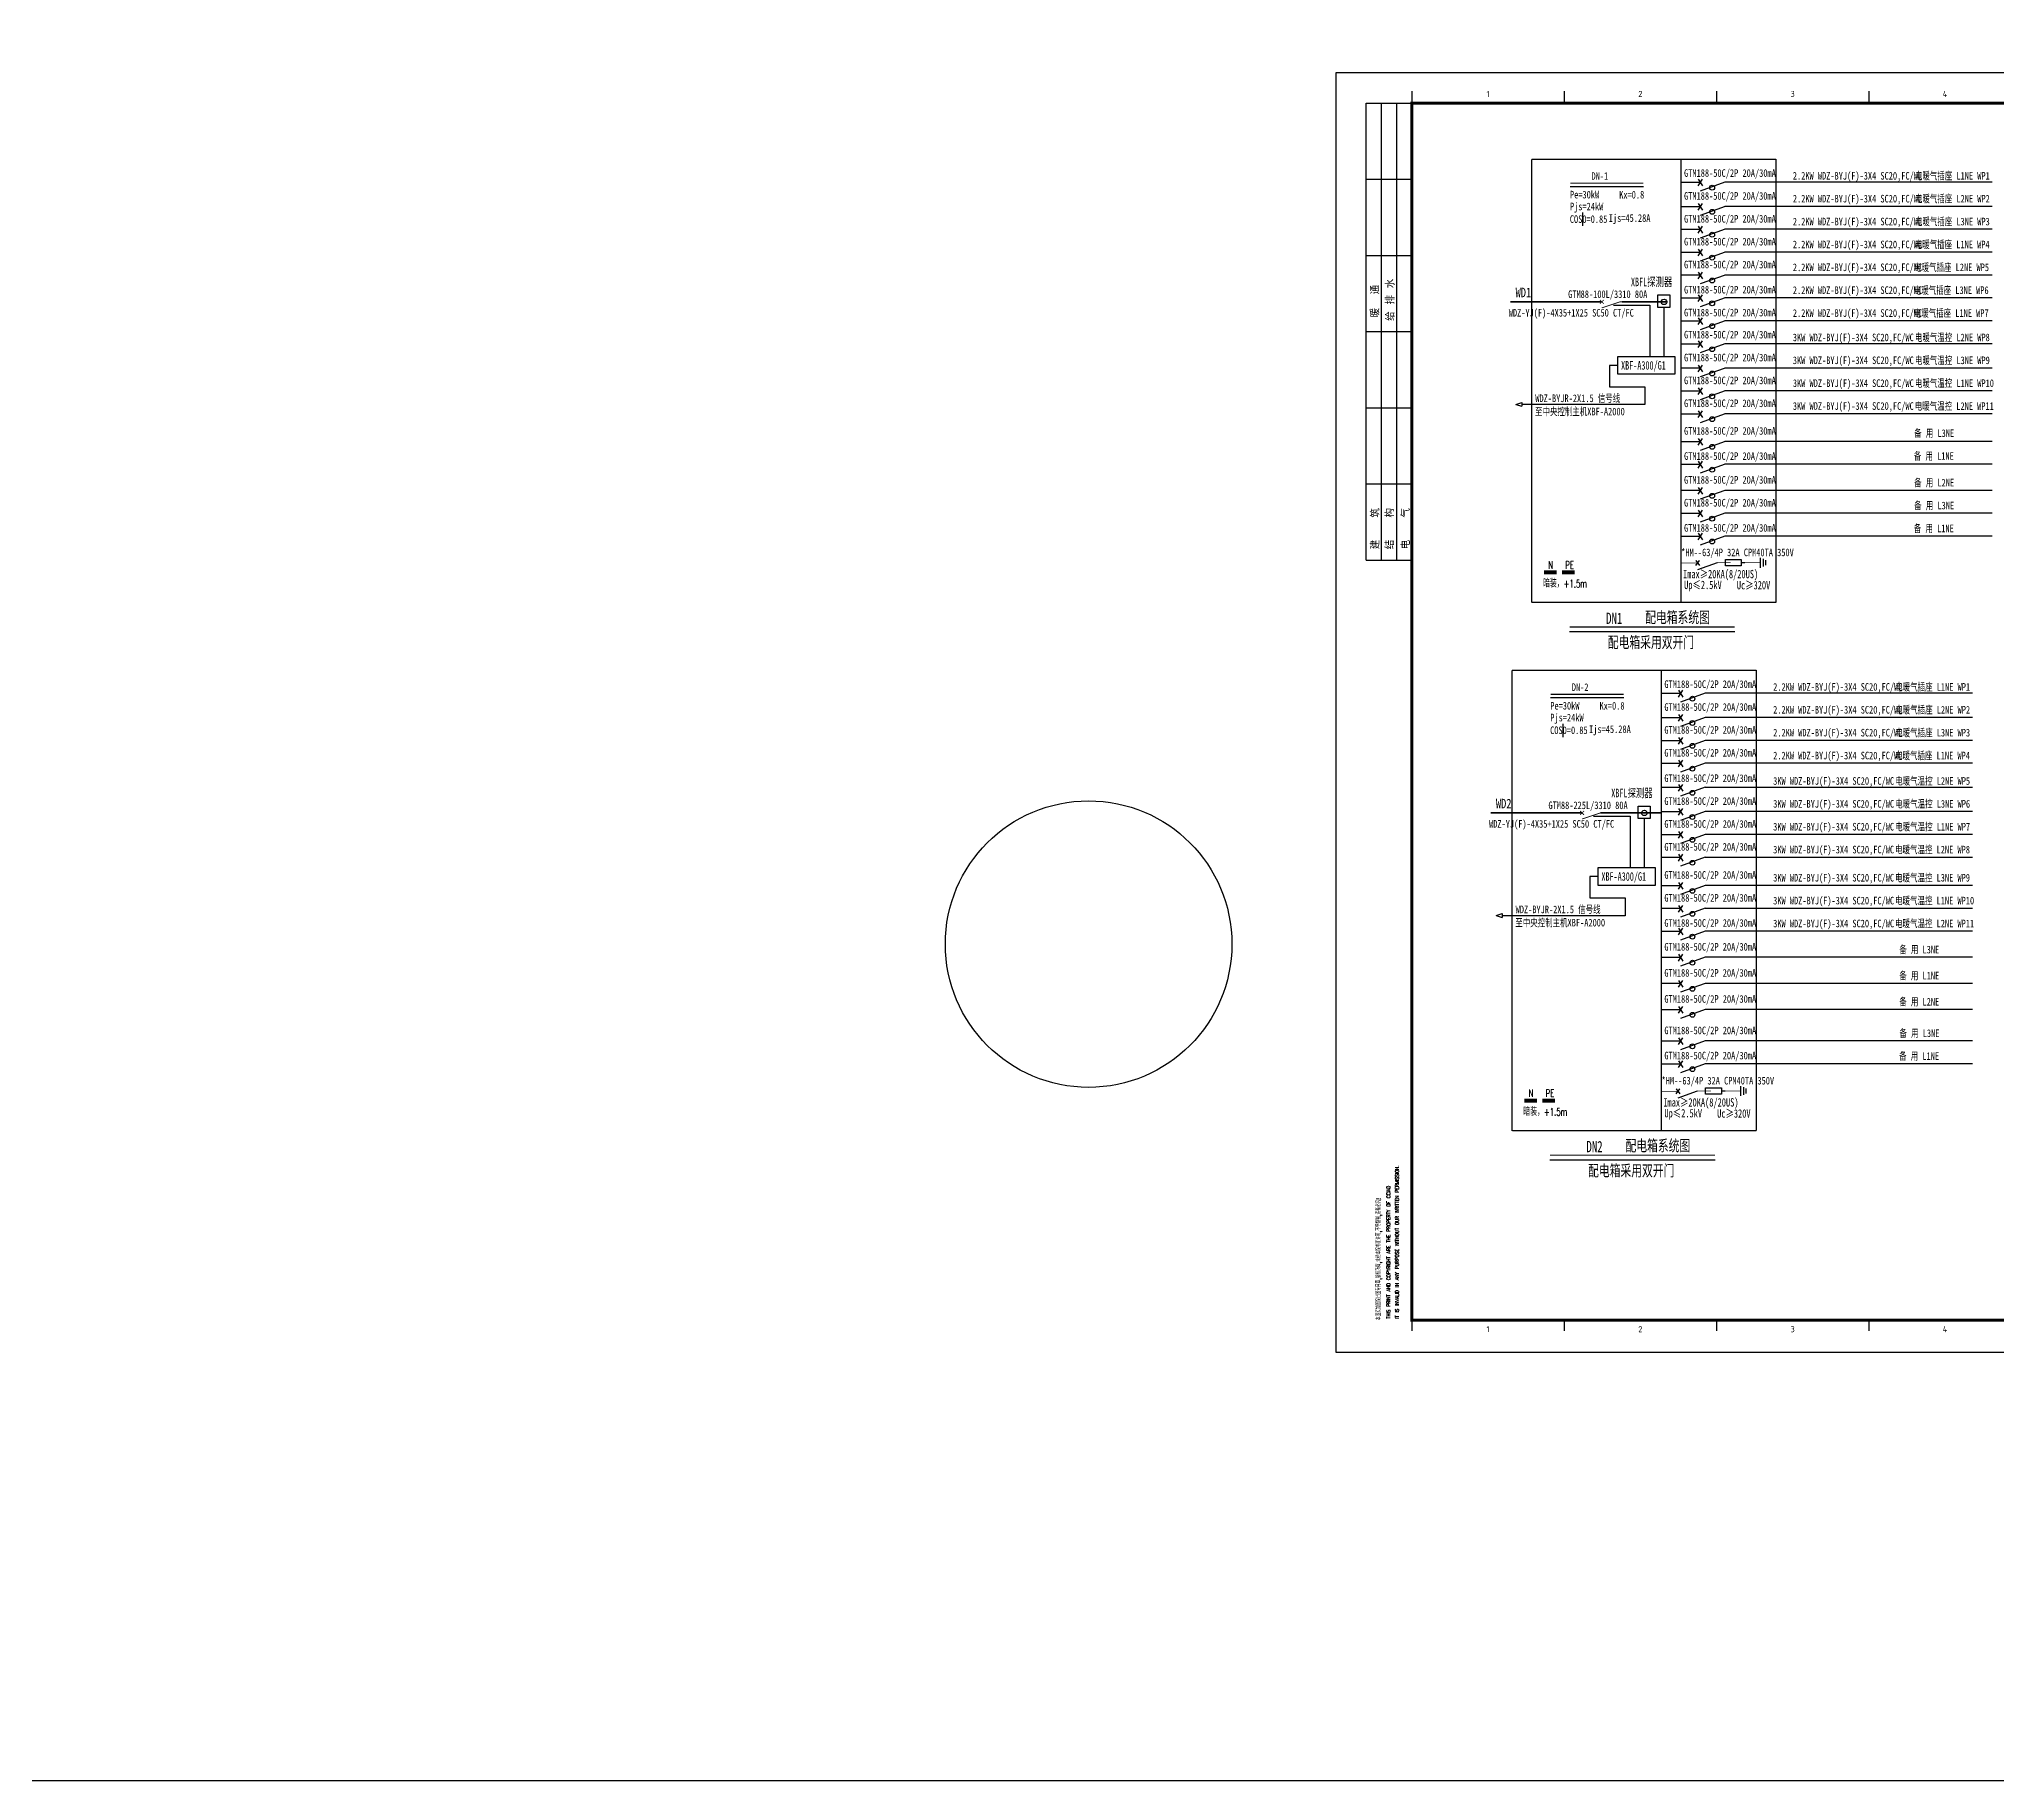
# Model space of a CAD drawing. Extents: x 815029915 to 815825525, y 579155098 to 579748855.
# Drawn here: x 815421112 to 815485380, y 579155098 to 579212278 of the extents above; entities that cross this region are included whole.
import ezdxf
from ezdxf.enums import TextEntityAlignment as Align

# ---------------------------------------------------------------- set-up
doc = ezdxf.new("R2010")
doc.units = 0
doc.header["$LTSCALE"] = 100
doc.header["$MEASUREMENT"] = 0
doc.linetypes.add('DASH', pattern=[0.35, 0.25, -0.1])
doc.linetypes.add('DASHED2', pattern=[9.525, 6.35, -3.175])
for name, color, linetype in [('ABDE_SYS', 3, 'Continuous'), ('E-CAPL-1', 7, 'Continuous'), ('LGT1', 4, 'Continuous'), ('TK', 7, 'Continuous'), ('WALL', 9, 'Continuous'), ('wxf', 7, 'Continuous'), ('zm', 1, 'Continuous'), ('图层1', 7, 'Continuous'), ('校对', 6, 'Continuous'), ('设备', 1, 'Continuous')]:
    doc.layers.add(name, color=color, linetype=linetype)
doc.styles.add('-宋体', font='', dxfattribs={"width": 0.8})
doc.styles.add('-黑体', font='', dxfattribs={"width": 0.8})
doc.styles.add('_TEL_DIM', font='txt.shx', dxfattribs={"width": 0.6, "height": 3.5, "bigfont": 'hztxt.shx'})
doc.styles.add('CCIAD-图框(会签栏)', font='txt.shx', dxfattribs={"bigfont": 'hztxt.shx'})
doc.styles.add('CCIAD-图框(版权说明)', font='txt.shx', dxfattribs={"width": 0.7, "bigfont": 'gbcbig.shx'})
doc.styles.add('ISOCP', font='isocp.shx', dxfattribs={"bigfont": 'gbcbig.shx'})
doc.styles.get('-宋体').set_extended_font_data('SimSun')
doc.styles.get('-黑体').set_extended_font_data('SimHei')

# ---------------------------------------------------------------- blocks, each defined once
blk = doc.blocks.new('LHA1')
at = {"color": 0, "linetype": 'ByBlock', "lineweight": -2}
for points, const_width in [([(4, 0), (0, 0)], 0.4), ([(4.647, -0.647), (3.353, 0.647)], 0.25), ([(3.353, -0.647), (4.647, 0.647)], 0.25), ([(10, 0), (4, -2)], 0.25), ([(10, 0), (13, 0)], 0.4)]:
    blk.add_lwpolyline(points, dxfattribs=dict(at, const_width=const_width))
blk = doc.blocks.new('l')
at = {"layer": 'TK'}
blk.add_lwpolyline([(815463677, 579451444), (815463677, 579409444), (815547777, 579409444), (815547777, 579451444)], close=True, dxfattribs=at)

msp = doc.modelspace()

# ---------------------------------------------------------------- linework, layer by layer
for p, q in [((815477610.2, 579195252.5, -592.8), (815477610.2, 579194925.7, -592.8)), ((815477709.8, 579195211.6, -592.8), (815477709.8, 579194966.6, -592.8)), ((815477790.3, 579195175, -592.8), (815477790.3, 579195011.7, -592.8)), ((815476964, 579177908.3, -592.8), (815476964, 579177581.6, -592.8)), ((815477063.7, 579177867.4, -592.8), (815477063.7, 579177622.4, -592.8)), ((815477144.2, 579177830.9, -592.8), (815477144.2, 579177667.5, -592.8))]:
    msp.add_line(p, q)
at = {"layer": 'ABDE_SYS', "linetype": 'Continuous'}
for p, q in [((815471369.1, 579207442), (815473781.2, 579207442)), ((815475641.2, 579207573.5), (815475007.9, 579207573.5)), ((815475570.2, 579207460), (815475717.5, 579207680.8)), ((815475570.2, 579207680.8), (815475717.5, 579207460)), ((815476453.9, 579207582.7), (815475643.8, 579207288.3)), ((815476451.9, 579207592.1), (815485226.6, 579207592.1)), ((815475643.2, 579206778), (815475010, 579206778)), ((815475572.2, 579206664.6), (815475719.5, 579206885.4)), ((815475572.2, 579206885.4), (815475719.5, 579206664.6)), ((815476456, 579206787.2), (815475645.8, 579206492.8)), ((815476453.9, 579206796.7), (815485228.7, 579206796.7)), ((815471785.1, 579206147.1), (815471785.1, 579206582.9)), ((815475643.2, 579206027.1), (815475010, 579206027.1)), ((815475572.2, 579205913.6), (815475719.5, 579206134.4)), ((815475572.2, 579206134.4), (815475719.5, 579205913.6)), ((815476456, 579206036.3), (815475645.8, 579205741.9)), ((815476453.9, 579206045.7), (815485228.7, 579206045.7)), ((815475572.2, 579205162.7), (815475719.5, 579205383.5)), ((815475572.2, 579205383.5), (815475719.5, 579205162.7)), ((815475643.2, 579205276.2), (815475010, 579205276.2)), ((815476456, 579205285.4), (815475645.8, 579204991)), ((815476453.9, 579205294.8), (815485228.7, 579205294.8)), ((815475643.2, 579204525.2), (815475010, 579204525.2)), ((815475572.2, 579204411.8), (815475719.5, 579204632.6)), ((815475572.2, 579204632.6), (815475719.5, 579204411.8)), ((815476456, 579204534.4), (815475645.8, 579204240)), ((815476453.9, 579204543.9), (815485228.7, 579204543.9)), ((815475643.2, 579203774.3), (815475010, 579203774.3)), ((815475572.2, 579203660.8), (815475719.5, 579203881.6)), ((815475572.2, 579203881.6), (815475719.5, 579203660.8)), ((815476456, 579203783.5), (815475645.8, 579203489.1)), ((815476453.9, 579203792.9), (815485228.7, 579203792.9)), ((815475643.2, 579203023.4), (815475010, 579203023.4)), ((815475572.2, 579202909.9), (815475719.5, 579203130.7)), ((815475572.2, 579203130.7), (815475719.5, 579202909.9)), ((815476456, 579203032.6), (815475645.8, 579202738.2)), ((815476453.9, 579203042), (815485228.7, 579203042)), ((815475641.2, 579202267.7), (815475007.9, 579202267.7)), ((815475570.2, 579202154.2), (815475717.5, 579202375)), ((815475570.2, 579202375), (815475717.5, 579202154.2)), ((815476453.9, 579202276.9), (815475643.8, 579201982.5)), ((815476451.9, 579202286.3), (815485226.6, 579202286.3)), ((815475572.2, 579201358.8), (815475719.5, 579201579.6)), ((815475572.2, 579201579.6), (815475719.5, 579201358.8)), ((815475643.2, 579201472.2), (815475010, 579201472.2)), ((815476456, 579201481.4), (815475645.8, 579201187.1)), ((815476453.9, 579201490.9), (815485228.7, 579201490.9)), ((815475643.2, 579200721.3), (815475010, 579200721.3)), ((815475572.2, 579200607.8), (815475719.5, 579200828.6)), ((815475572.2, 579200828.6), (815475719.5, 579200607.8)), ((815476456, 579200730.5), (815475645.8, 579200436.1)), ((815476453.9, 579200740), (815485228.7, 579200740)), ((815475643.2, 579199970.4), (815475010, 579199970.4)), ((815475572.2, 579199856.9), (815475719.5, 579200077.7)), ((815475572.2, 579200077.7), (815475719.5, 579199856.9)), ((815476456, 579199979.6), (815475645.8, 579199685.2)), ((815476453.9, 579199989), (815485228.7, 579199989)), ((815475643.2, 579199062.9), (815475010, 579199062.9)), ((815475572.2, 579198949.4), (815475719.5, 579199170.2)), ((815475572.2, 579199170.2), (815475719.5, 579198949.4)), ((815476456, 579199072.1), (815475645.8, 579198777.7)), ((815476453.9, 579199081.5), (815485228.7, 579199081.5)), ((815475643.2, 579198312), (815475010, 579198312)), ((815475572.2, 579198198.5), (815475719.5, 579198419.3)), ((815475572.2, 579198419.3), (815475719.5, 579198198.5)), ((815476456, 579198321.2), (815475645.8, 579198026.8)), ((815476453.9, 579198330.6), (815485228.7, 579198330.6)), ((815475643.2, 579197455.9), (815475009.9, 579197455.9)), ((815475572.2, 579197342.4), (815475719.5, 579197563.2)), ((815475572.2, 579197563.2), (815475719.5, 579197342.4)), ((815476455.9, 579197465.1), (815475645.8, 579197170.7)), ((815476453.9, 579197474.5), (815485228.6, 579197474.5)), ((815475643.2, 579196705), (815475009.9, 579196705)), ((815475572.2, 579196591.5), (815475719.5, 579196812.3)), ((815475572.2, 579196812.3), (815475719.5, 579196591.5)), ((815476455.9, 579196714.2), (815475645.8, 579196419.8)), ((815476453.9, 579196723.6), (815485228.6, 579196723.6)), ((815475643.2, 579195954), (815475009.9, 579195954)), ((815475572.2, 579195840.6), (815475719.5, 579196061.4)), ((815475572.2, 579196061.4), (815475719.5, 579195840.6)), ((815476455.9, 579195963.2), (815475645.8, 579195668.8)), ((815476453.9, 579195972.7), (815485228.6, 579195972.7)), ((815470723, 579190662.1), (815473135.1, 579190662.1)), ((815474995, 579190793.5), (815474361.8, 579190793.5)), ((815474924, 579190680), (815475071.3, 579190900.8)), ((815474924, 579190900.8), (815475071.3, 579190680)), ((815475807.8, 579190802.7), (815474997.7, 579190508.3)), ((815475805.8, 579190812.1), (815484580.5, 579190812.1)), ((815474997.1, 579189998.1), (815474363.9, 579189998.1)), ((815474926.1, 579189884.6), (815475073.4, 579190105.4)), ((815474926.1, 579190105.4), (815475073.4, 579189884.6)), ((815475809.9, 579190007.3), (815474999.7, 579189712.9)), ((815475807.8, 579190016.7), (815484582.5, 579190016.7)), ((815471138.9, 579189367.2), (815471138.9, 579189803)), ((815474926.1, 579189133.7), (815475073.4, 579189354.5)), ((815474926.1, 579189354.5), (815475073.4, 579189133.7)), ((815474997.1, 579189247.1), (815474363.9, 579189247.1)), ((815475809.9, 579189256.3), (815474999.7, 579188961.9)), ((815475807.8, 579189265.8), (815484582.5, 579189265.8)), ((815474997.1, 579188496.2), (815474363.9, 579188496.2)), ((815474926.1, 579188382.7), (815475073.4, 579188603.5)), ((815474926.1, 579188603.5), (815475073.4, 579188382.7)), ((815475809.9, 579188505.4), (815474999.7, 579188211)), ((815475807.8, 579188514.8), (815484582.5, 579188514.8)), ((815474995, 579187705.9), (815474361.8, 579187705.9)), ((815474924, 579187592.5), (815475071.3, 579187813.3)), ((815474924, 579187813.3), (815475071.3, 579187592.5)), ((815475807.8, 579187715.1), (815474997.7, 579187420.7)), ((815475805.8, 579187724.6), (815484580.5, 579187724.6)), ((815474997.1, 579186910.5), (815474363.9, 579186910.5)), ((815474926.1, 579186797.1), (815475073.4, 579187017.9)), ((815474926.1, 579187017.9), (815475073.4, 579186797.1)), ((815475809.9, 579186919.7), (815474999.7, 579186625.3)), ((815475807.8, 579186929.2), (815484582.5, 579186929.2)), ((815474997.1, 579186159.6), (815474363.9, 579186159.6)), ((815474926.1, 579186046.1), (815475073.4, 579186266.9)), ((815474926.1, 579186266.9), (815475073.4, 579186046.1)), ((815475809.9, 579186168.8), (815474999.7, 579185874.4)), ((815475807.8, 579186178.2), (815484582.5, 579186178.2)), ((815474926.1, 579185295.2), (815475073.4, 579185516)), ((815474926.1, 579185516), (815475073.4, 579185295.2)), ((815474997.1, 579185408.6), (815474363.9, 579185408.6)), ((815475809.9, 579185417.8), (815474999.7, 579185123.4)), ((815475807.8, 579185427.3), (815484582.5, 579185427.3)), ((815474997.1, 579184484.5), (815474363.9, 579184484.5)), ((815474926.1, 579184371), (815475073.4, 579184591.8)), ((815474926.1, 579184591.8), (815475073.4, 579184371)), ((815475809.9, 579184493.7), (815474999.7, 579184199.3)), ((815475807.8, 579184503.1), (815484582.5, 579184503.1)), ((815474997.1, 579183733.5), (815474363.9, 579183733.5)), ((815474926.1, 579183620.1), (815475073.4, 579183840.9)), ((815474926.1, 579183840.9), (815475073.4, 579183620.1)), ((815475809.9, 579183742.7), (815474999.7, 579183448.3)), ((815475807.8, 579183752.2), (815484582.5, 579183752.2)), ((815474997.1, 579182982.6), (815474363.9, 579182982.6)), ((815474926.1, 579182869.1), (815475073.4, 579183089.9)), ((815474926.1, 579183089.9), (815475073.4, 579182869.1)), ((815475809.9, 579182991.8), (815474999.7, 579182697.4)), ((815475807.8, 579183001.3), (815484582.5, 579183001.3)), ((815474926, 579182013.1), (815475073.3, 579182233.9)), ((815474926, 579182233.9), (815475073.3, 579182013.1)), ((815474997, 579182126.5), (815474363.8, 579182126.5)), ((815475809.8, 579182135.7), (815474999.7, 579181841.3)), ((815475807.8, 579182145.2), (815484582.5, 579182145.2)), ((815474997, 579181270.5), (815474363.8, 579181270.5)), ((815474926, 579181157), (815475073.3, 579181377.8)), ((815474926, 579181377.8), (815475073.3, 579181157)), ((815475809.8, 579181279.7), (815474999.7, 579180985.3)), ((815475807.8, 579181289.1), (815484582.5, 579181289.1)), ((815474997, 579180414.4), (815474363.8, 579180414.4)), ((815474926, 579180300.9), (815475073.3, 579180521.7)), ((815474926, 579180521.7), (815475073.3, 579180300.9)), ((815475809.8, 579180423.6), (815474999.7, 579180129.2)), ((815475807.8, 579180433), (815484582.5, 579180433)), ((815474997, 579179381.1), (815474363.8, 579179381.1)), ((815474926, 579179267.6), (815475073.3, 579179488.4)), ((815474926, 579179488.4), (815475073.3, 579179267.6)), ((815475809.8, 579179390.3), (815474999.7, 579179095.9)), ((815475807.8, 579179399.7), (815484582.5, 579179399.7)), ((815474997, 579178630.2), (815474363.8, 579178630.2)), ((815474926, 579178516.7), (815475073.3, 579178737.5)), ((815474926, 579178737.5), (815475073.3, 579178516.7)), ((815475809.8, 579178639.4), (815474999.7, 579178345)), ((815475807.8, 579178648.8), (815484582.5, 579178648.8))]:
    msp.add_line(p, q, dxfattribs=at)
at = {"layer": 'ABDE_SYS', "color": 0, "linetype": 'DASH'}
for points in [[(815470116.6, 579208337.5), (815478127.4, 579208337.5), (815478127.4, 579193781.3), (815470116.6, 579193781.3)], [(815469470.4, 579191557.5), (815477481.3, 579191557.5), (815477481.3, 579176437.1), (815469470.4, 579176437.1)]]:
    msp.add_lwpolyline(points, close=True, dxfattribs=at)
at = {"layer": 'ABDE_SYS', "linetype": 'Continuous', "elevation": -1088.5}
for points, const_width in [([(815475010, 579208339.7), (815475010, 579193781.3)], 41.2), ([(815472390.7, 579203654.8), (815469406.7, 579203654.8)], 50), ([(815472390.7, 579203654.8), (815472233.9, 579203654.8)], 50), ([(815472233.9, 579203654.8), (815472405.1, 579203654.8)], 50), ([(815472405.1, 579203654.8), (815472249.4, 579203654.8)], 40), ([(815472405.1, 579203654.8), (815472264.1, 579203654.8)], 40), ([(815473079.9, 579203654.8), (815474571.7, 579203654.8)], 50), ([(815473079.9, 579203654.8), (815474427.8, 579203654.8)], 40), ([(815474363.9, 579191559.7), (815474363.9, 579176437.1)], 41.2), ([(815471744.6, 579186874.8), (815468760.6, 579186874.8)], 50), ([(815471744.6, 579186874.8), (815471587.8, 579186874.8)], 50), ([(815471587.8, 579186874.8), (815471759, 579186874.8)], 50), ([(815471759, 579186874.8), (815471603.3, 579186874.8)], 40), ([(815471759, 579186874.8), (815471618, 579186874.8)], 40), ([(815472365.6, 579186874.8), (815474369.1, 579186874.8)], 50), ([(815472365.6, 579186874.8), (815473925.6, 579186874.8)], 50), ([(815472365.6, 579186874.8), (815473925.6, 579186874.8)], 50), ([(815472433.7, 579186874.8), (815473925.6, 579186874.8)], 50), ([(815472433.7, 579186874.8), (815473781.7, 579186874.8)], 40)]:
    msp.add_lwpolyline(points, dxfattribs=dict(at, const_width=const_width))
at = {"layer": 'ABDE_SYS', "linetype": 'Continuous', "const_width": 37.1}
for points in [[(815471374.5, 579207549.2), (815473776.9, 579207549.2)], [(815470728.4, 579190769.2), (815473130.8, 579190769.2)]]:
    msp.add_lwpolyline(points, dxfattribs=at)
at = {"layer": 'ABDE_SYS', "linetype": 'Continuous'}
for centre in [(815476032.9, 579207403.6), (815476032.9, 579206608.2), (815476032.9, 579205857.2), (815476032.9, 579205106.3), (815476032.9, 579204355.4), (815476032.9, 579203604.4), (815476032.9, 579202853.5), (815476032.9, 579202097.8), (815476032.9, 579201302.4), (815476032.9, 579200551.4), (815476032.9, 579199800.5), (815476032.9, 579198893), (815476032.9, 579198142.1), (815476032.9, 579197286), (815476032.9, 579196535.1), (815476032.9, 579195784.1), (815475386.8, 579190623.6), (815475386.8, 579189828.2), (815475386.8, 579189077.2), (815475386.8, 579188326.3), (815475386.8, 579187536.1), (815475386.8, 579186740.6), (815475386.8, 579185989.7), (815475386.8, 579185238.8), (815475386.8, 579184314.6), (815475386.8, 579183563.7), (815475386.8, 579182812.7), (815475386.8, 579181956.7), (815475386.8, 579181100.6), (815475386.8, 579180244.5), (815475386.8, 579179211.2), (815475386.8, 579178460.3)]:
    msp.add_circle(centre, 79.5, dxfattribs=at)
at = {"layer": 'E-CAPL-1', "color": 3, "linetype": 'Continuous'}
for points in [[(815470928.6, 579194773.3, 125.3, 125.3, 0), (815470510.9, 579194773.3, 41.8, 41.8, 0)], [(815471524.4, 579194773.3, 125.3, 125.3, 0), (815471106.6, 579194773.3, 41.8, 41.8, 0)], [(815470282.5, 579177429.1, 125.3, 125.3, 0), (815469864.7, 579177429.1, 41.8, 41.8, 0)], [(815470878.3, 579177429.1, 125.3, 125.3, 0), (815470460.5, 579177429.1, 41.8, 41.8, 0)]]:
    msp.add_lwpolyline(points, format="xyseb", dxfattribs=at)
at = {"layer": 'TK'}
for p, q in [((815466177.3, 579210567.6), (815466177.3, 579210176.3)), ((815471177.3, 579210567.6), (815471177.3, 579210176.3)), ((815476177.3, 579210567.6), (815476177.3, 579210176.3)), ((815481177.3, 579210567.6), (815481177.3, 579210176.3)), ((815464677.3, 579210176.3), (815466177.3, 579210176.3)), ((815464677.3, 579202676.3), (815464677.3, 579210176.3)), ((815465177.3, 579202676.3), (815465177.3, 579210176.3)), ((815465677.3, 579202676.3), (815465677.3, 579210176.3)), ((815466177.3, 579202676.3), (815466177.3, 579210176.3)), ((815464677.3, 579207676.3), (815466177.3, 579207676.3)), ((815464677.3, 579205176.3), (815466177.3, 579205176.3)), ((815464677.3, 579195176.3), (815464677.3, 579202676.3)), ((815464677.3, 579202676.3), (815466177.3, 579202676.3)), ((815464677.3, 579202676.3), (815466177.3, 579202676.3)), ((815465177.3, 579195176.3), (815465177.3, 579202676.3)), ((815465677.3, 579195176.3), (815465677.3, 579202676.3)), ((815466177.3, 579195176.3), (815466177.3, 579202676.3)), ((815464677.3, 579200176.3), (815466177.3, 579200176.3)), ((815464677.3, 579197676.3), (815466177.3, 579197676.3)), ((815464677.3, 579195176.3), (815466177.3, 579195176.3)), ((815466177.3, 579170267.6), (815466177.3, 579169876.3)), ((815471177.3, 579170267.6), (815471177.3, 579169876.3)), ((815476177.3, 579170267.6), (815476177.3, 579169876.3)), ((815481177.3, 579170267.6), (815481177.3, 579169876.3))]:
    msp.add_line(p, q, dxfattribs=at)
msp.add_lwpolyline([(815463677.3, 579211176.3), (815463677.3, 579169176.3), (815547777.3, 579169176.3), (815547777.3, 579211176.3)], close=True, dxfattribs=at)
at = {"layer": 'TK', "const_width": 100}
msp.add_lwpolyline([(815466177.3, 579170222), (815466177.3, 579210176.3), (815546777.3, 579210176.3), (815546777.3, 579170222)], close=True, dxfattribs=at)
at = {"layer": 'WALL', "color": 0, "linetype": 'Continuous'}
msp.add_circle((815455564.4, 579182568.4), 4703.6, dxfattribs=at)
at = {"layer": 'wxf', "color": 7}
for p, q in [((815471353.7, 579192831.5), (815476777.4, 579192831.5)), ((815470707.6, 579175487.4), (815476131.3, 579175487.4))]:
    msp.add_line(p, q, dxfattribs=at)
at = {"layer": 'wxf', "color": 7, "const_width": 37.1}
for points in [[(815471353.7, 579192980), (815476777.4, 579192980)], [(815470707.6, 579175635.8), (815476131.3, 579175635.8)]]:
    msp.add_lwpolyline(points, dxfattribs=at)
at = {"layer": 'zm', "linetype": 'DASH', "ltscale": 200}
for p, q in [((815472790.1, 579203550.2), (815473992.1, 579203550.2)), ((815473992.1, 579203550.2), (815473992.1, 579201864.3)), ((815474451.2, 579203467.3, -276), (815474451.2, 579201864.3, -276)), ((815472933.8, 579201569.2, -870), (815472660.2, 579201569.2, -870)), ((815472660.2, 579201569.2, -870), (815472660.2, 579200868.8, -870)), ((815472660.2, 579200868.8, -870), (815473825.3, 579200868.8, -870)), ((815473825.3, 579200278.5, 19740), (815469786, 579200278.5, 19740)), ((815472144, 579186770.3), (815473346, 579186770.3)), ((815473346, 579186770.3), (815473346, 579185084.3)), ((815473805.1, 579186687.3, -276), (815473805.1, 579185084.3, -276)), ((815472287.6, 579184789.3, -870), (815472014.1, 579184789.3, -870)), ((815472014.1, 579184789.3, -870), (815472014.1, 579184088.8, -870)), ((815472014.1, 579184088.8, -870), (815473179.2, 579184088.8, -870)), ((815473179.2, 579183498.6, 19740), (815469139.9, 579183498.6, 19740))]:
    msp.add_line(p, q, dxfattribs=at)
at = {"layer": 'zm'}
for p, q in [((815473825.3, 579200868.8, -870), (815473825.3, 579200278.5, -870)), ((815475498.7, 579195166.2, -592.8), (815475614.5, 579194992.6, -592.8)), ((815475498.7, 579194992.6, -592.8), (815475614.5, 579195166.2, -592.8)), ((815476193.5, 579195089.1, -592.8), (815475556.6, 579194857.6, -592.8)), ((815473179.2, 579184088.8, -870), (815473179.2, 579183498.6, -870)), ((815474852.5, 579177822.1, -592.8), (815474968.4, 579177648.5, -592.8)), ((815474852.5, 579177648.5, -592.8), (815474968.4, 579177822.1, -592.8)), ((815475547.4, 579177744.9, -592.8), (815474910.4, 579177513.5, -592.8))]:
    msp.add_line(p, q, dxfattribs=at)
at = {"layer": 'zm', "color": 1}
msp.add_lwpolyline([(815029915, 579748855.2), (815825407.5, 579748855.2), (815825407.5, 579155097.6), (815029915, 579155097.6)], close=True, dxfattribs=at)
at = {"layer": 'zm', "linetype": 'DASH', "ltscale": 200, "elevation": -870}
for points in [[(815472933.8, 579201864.3), (815474807.4, 579201864.3), (815474807.4, 579201274.2), (815472933.8, 579201274.2)], [(815472287.6, 579185084.3), (815474161.3, 579185084.3), (815474161.3, 579184494.2), (815472287.6, 579184494.2)]]:
    msp.add_lwpolyline(points, close=True, dxfattribs=at)
at = {"layer": '图层1'}
for p, q in [((815469584.5, 579200287.2, 19740), (815469782.6, 579200347.8, 19740)), ((815469584.5, 579200287.2, 19740), (815469782.6, 579200226.6, 19740)), ((815469782.6, 579200347.8, 19740), (815469782.6, 579200226.6, 19740)), ((815468938.4, 579183507.2, 19740), (815469136.4, 579183567.8, 19740)), ((815469136.4, 579183567.8, 19740), (815469136.4, 579183446.6, 19740)), ((815468938.4, 579183507.2, 19740), (815469136.4, 579183446.6, 19740))]:
    msp.add_line(p, q, dxfattribs=at)
at = {"layer": '图层1', "elevation": -276}
for points in [[(815474255.2, 579203878.8), (815474647.2, 579203878.8), (815474647.2, 579203467.3), (815474255.2, 579203467.3)], [(815473609.1, 579187098.8), (815474001.1, 579187098.8), (815474001.1, 579186687.3), (815473609.1, 579186687.3)]]:
    msp.add_lwpolyline(points, close=True, dxfattribs=at)
at = {"layer": '图层1'}
for centre in [(815474454.1, 579203653.1, -276), (815473807.9, 579186873.2, -276)]:
    msp.add_circle(centre, 88.1, dxfattribs=at)
at = {"layer": '校对', "color": 0, "const_width": 15.6, "elevation": -592.8}
for points in [[(815475556.6, 579195079.4), (815475023.9, 579195079.3)], [(815475498.7, 579194992.6), (815475614.5, 579195166.2)], [(815475498.7, 579195166.2), (815475614.5, 579194992.6)], [(815475556.6, 579194857.6), (815476193.5, 579195089.1)], [(815476193.5, 579195089.1), (815476466.9, 579195089.1)], [(815476466.9, 579195191), (815476466.9, 579194987.2), (815476983.2, 579194987.2), (815476983.2, 579195191), (815476466.9, 579195191)], [(815476466.9, 579195089.1), (815476645.4, 579195089.1)], [(815476983.2, 579195089.1), (815477610.2, 579195089.1)], [(815477610.2, 579195252.5), (815477610.2, 579194925.7)], [(815477709.8, 579195211.6), (815477709.8, 579194966.6)], [(815477790.3, 579195175), (815477790.3, 579195011.7)], [(815474910.4, 579177735.3), (815474377.8, 579177735.1)], [(815474852.5, 579177648.5), (815474968.4, 579177822.1)], [(815474852.5, 579177822.1), (815474968.4, 579177648.5)], [(815474910.4, 579177513.5), (815475547.4, 579177744.9)], [(815475547.4, 579177744.9), (815475820.8, 579177744.9)], [(815475820.8, 579177846.8), (815475820.8, 579177643), (815476337.1, 579177643), (815476337.1, 579177846.8), (815475820.8, 579177846.8)], [(815475820.8, 579177744.9), (815475999.2, 579177744.9)], [(815476337.1, 579177744.9), (815476964, 579177744.9)], [(815476964, 579177908.3), (815476964, 579177581.6)], [(815477063.7, 579177867.4), (815477063.7, 579177622.4)], [(815477144.2, 579177830.9), (815477144.2, 579177667.5)]]:
    msp.add_lwpolyline(points, dxfattribs=at)
at = {"layer": '设备', "linetype": 'DASHED2'}
for p, q in [((815477110.8, 579195089.1, -592.8), (815476983.2, 579195089.1, -592.8)), ((815476464.7, 579177744.9, -592.8), (815476337.1, 579177744.9, -592.8))]:
    msp.add_line(p, q, dxfattribs=at)
at = {"layer": '设备', "elevation": -592.8}
for points in [[(815476466.9, 579195089.1, 0, 0, 0), (815476645.4, 579195089.1, 109, 0, 0), (815476887.7, 579195089.1, 0, 0, 0)], [(815475820.8, 579177744.9, 0, 0, 0), (815475999.2, 579177744.9, 109, 0, 0), (815476241.6, 579177744.9, 0, 0, 0)]]:
    msp.add_lwpolyline(points, format="xyseb", dxfattribs=at)
for points in [[(815476466.9, 579195191), (815476983.2, 579195191), (815476983.2, 579194987.2), (815476466.9, 579194987.2)], [(815475820.8, 579177846.8), (815476337.1, 579177846.8), (815476337.1, 579177643), (815475820.8, 579177643)]]:
    msp.add_lwpolyline(points, close=True, dxfattribs=at)

# ---------------------------------------------------------------- block references
at = {"layer": 'ABDE_SYS', "linetype": 'Continuous', "xscale": 100, "yscale": 100, "zscale": 100}
for p in [(815472011.7, 579203654.8, -1088.5), (815471365.6, 579186874.8, -1088.5)]:
    msp.add_blockref('LHA1', p, dxfattribs=at)
at = {"layer": 'zm', "color": 1}
msp.add_blockref('l', (0, -240268.2), dxfattribs=at)

# ---------------------------------------------------------------- texts
at = {"layer": 'ABDE_SYS', "linetype": 'Continuous', "style": '-宋体'}
for s, height, width, p in [('GTM188-50C/2P 20A/30mA', 250, 0.7, (815475112.2, 579207757.6)), ('2.2KW WDZ-BYJ(F)-3X4 SC20,FC/WC ', 250, 0.7, (815478683, 579207667.2, 109.7)), ('电暖气插座 L1NE WP1', 250, 0.7, (815482691, 579207666.6, 109.7)), ('Pe=30kW', 250, 0.7, (815471366.5, 579207048.8)), ('DN-1', 250, 0.7, (815472073.9, 579207660, -1088.5)), ('Kx=0.8', 250, 0.7, (815472983, 579207046.6)), ('Pjs=24kW', 250, 0.7, (815471366.5, 579206660.6)), ('GTM188-50C/2P 20A/30mA', 250, 0.7, (815475112.2, 579207006.7)), ('2.2KW WDZ-BYJ(F)-3X4 SC20,FC/WC ', 250, 0.7, (815478683.1, 579206916.2, 109.7)), ('电暖气插座 L2NE WP2', 250, 0.7, (815482691, 579206915.7, 109.7)), ('COS0=0.85', 250, 0.7, (815471361.8, 579206245.1)), ('Ijs=45.28A', 250, 0.7, (815472639.9, 579206279.9)), ('GTM188-50C/2P 20A/30mA', 250, 0.7, (815475112.2, 579206255.8)), ('2.2KW WDZ-BYJ(F)-3X4 SC20,FC/WC ', 250, 0.7, (815478683.1, 579206165.3, 109.7)), ('电暖气插座 L3NE WP3', 250, 0.7, (815482691, 579206164.8, 109.7)), ('GTM188-50C/2P 20A/30mA', 250, 0.7, (815475112.2, 579205504.8)), ('2.2KW WDZ-BYJ(F)-3X4 SC20,FC/WC ', 250, 0.7, (815478683.1, 579205414.4, 109.7)), ('电暖气插座 L1NE WP4', 250, 0.7, (815482687, 579205413.8, 109.7)), ('GTM188-50C/2P 20A/30mA', 250, 0.7, (815475112.2, 579204753.9)), ('2.2KW WDZ-BYJ(F)-3X4 SC20,FC/WC ', 250, 0.7, (815478683.1, 579204663.4, 109.7)), ('电暖气插座 L2NE WP5', 250, 0.7, (815482666.4, 579204662.9, 109.7)), ('WD1', 313.45, 0.8, (815469581.4, 579203805.3)), ('GTM188-50C/2P 20A/30mA', 250, 0.7, (815475112.2, 579203928.6)), ('2.2KW WDZ-BYJ(F)-3X4 SC20,FC/WC ', 250, 0.7, (815478683, 579203912.5, 109.7)), ('电暖气插座 L3NE WP6', 250, 0.7, (815482654.5, 579203912, 109.7)), (' WDZ-YJ(F)-4X35+1X25 SC50 CT/FC', 250, 0.7, (815469219.3, 579203170.1, 20719.7)), ('GTM88-100L/3310 80A', 250, 0.7, (815471305.6, 579203781.1, -1088.5)), ('GTM188-50C/2P 20A/30mA', 250, 0.7, (815475112.2, 579203177.6)), ('2.2KW WDZ-BYJ(F)-3X4 SC20,FC/WC ', 250, 0.7, (815478683, 579203161.6, 109.7)), ('电暖气插座 L1NE WP7', 250, 0.7, (815482654.5, 579203161, 109.7)), ('GTM188-50C/2P 20A/30mA', 250, 0.7, (815475112.2, 579202451.9)), ('3KW WDZ-BYJ(F)-3X4 SC20,FC/WC ', 250, 0.7, (815478683, 579202361.4, 109.7)), ('电暖气温控 L2NE WP8', 250, 0.7, (815482691, 579202360.8, 109.7)), ('GTM188-50C/2P 20A/30mA', 250, 0.7, (815475112.2, 579201700.9)), ('3KW WDZ-BYJ(F)-3X4 SC20,FC/WC ', 250, 0.7, (815478683.1, 579201610.5, 109.7)), ('电暖气温控 L3NE WP9', 250, 0.7, (815482691, 579201609.9, 109.7)), ('GTM188-50C/2P 20A/30mA', 250, 0.7, (815475112.2, 579200950)), ('3KW WDZ-BYJ(F)-3X4 SC20,FC/WC ', 250, 0.7, (815478683.1, 579200859.5, 109.7)), ('电暖气温控 L1NE WP10', 250, 0.7, (815482691, 579200859, 109.7)), ('GTM188-50C/2P 20A/30mA', 250, 0.7, (815475112.2, 579200199)), ('3KW WDZ-BYJ(F)-3X4 SC20,FC/WC ', 250, 0.7, (815478683.1, 579200108.6, 109.7)), ('电暖气温控 L2NE WP11', 250, 0.7, (815482687, 579200108, 109.7)), ('GTM188-50C/2P 20A/30mA', 250, 0.7, (815475112.2, 579199291.6)), ('备 用 L3NE ', 250, 0.7, (815482666.4, 579199218.1, 109.7)), ('GTM188-50C/2P 20A/30mA', 250, 0.7, (815475112.2, 579198466.2)), ('备 用 L1NE ', 250, 0.7, (815482654.4, 579198467.2, 109.7)), ('GTM188-50C/2P 20A/30mA', 250, 0.7, (815475112.1, 579197684.6)), ('备 用 L2NE ', 250, 0.7, (815482666.4, 579197593.6, 109.7)), ('GTM188-50C/2P 20A/30mA', 250, 0.7, (815475112.1, 579196933.6)), ('备 用 L3NE ', 250, 0.7, (815482666.4, 579196842.6, 109.7)), ('GTM188-50C/2P 20A/30mA', 250, 0.7, (815475112.1, 579196108.3)), ('备 用 L1NE ', 250, 0.7, (815482654.4, 579196091.7, 109.7)), ('GTM188-50C/2P 20A/30mA', 250, 0.7, (815474466.1, 579190977.7)), ('DN-2', 250, 0.7, (815471427.8, 579190880, -1088.5)), ('2.2KW WDZ-BYJ(F)-3X4 SC20,FC/WC ', 250, 0.7, (815478036.9, 579190887.2, 109.7)), ('电暖气插座 L1NE WP1', 250, 0.7, (815482044.9, 579190886.7, 109.7)), ('Pe=30kW', 250, 0.7, (815470720.4, 579190268.8)), ('Pjs=24kW', 250, 0.7, (815470720.4, 579189880.6)), ('Kx=0.8', 250, 0.7, (815472336.9, 579190266.6)), ('GTM188-50C/2P 20A/30mA', 250, 0.7, (815474466.1, 579190226.7)), ('2.2KW WDZ-BYJ(F)-3X4 SC20,FC/WC ', 250, 0.7, (815478036.9, 579190136.3, 109.7)), ('电暖气插座 L2NE WP2', 250, 0.7, (815482044.9, 579190135.7, 109.7)), ('COS0=0.85', 250, 0.7, (815470715.7, 579189465.1)), ('Ijs=45.28A', 250, 0.7, (815471993.8, 579189499.9)), ('GTM188-50C/2P 20A/30mA', 250, 0.7, (815474466.1, 579189475.8)), ('2.2KW WDZ-BYJ(F)-3X4 SC20,FC/WC ', 250, 0.7, (815478037, 579189385.3, 109.7)), ('电暖气插座 L3NE WP3', 250, 0.7, (815482044.9, 579189384.8, 109.7)), ('GTM188-50C/2P 20A/30mA', 250, 0.7, (815474466.1, 579188724.9)), ('2.2KW WDZ-BYJ(F)-3X4 SC20,FC/WC ', 250, 0.7, (815478037, 579188634.4, 109.7)), ('电暖气插座 L1NE WP4', 250, 0.7, (815482040.9, 579188633.9, 109.7)), ('GTM188-50C/2P 20A/30mA', 250, 0.7, (815474466.1, 579187890.1)), ('3KW WDZ-BYJ(F)-3X4 SC20,FC/WC ', 250, 0.7, (815478036.9, 579187799.7, 109.7)), ('电暖气温控 L2NE WP5', 250, 0.7, (815482044.9, 579187799.1, 109.7)), ('GTM188-50C/2P 20A/30mA', 250, 0.7, (815474466.1, 579187139.2)), ('WD2', 313.45, 0.8, (815468935.3, 579187025.3)), ('GTM88-225L/3310 80A', 250, 0.7, (815470659.5, 579187001.1, -1088.5)), ('3KW WDZ-BYJ(F)-3X4 SC20,FC/WC ', 250, 0.7, (815478036.9, 579187048.7, 109.7)), ('电暖气温控 L3NE WP6', 250, 0.7, (815482044.9, 579187048.2, 109.7)), (' WDZ-YJ(F)-4X35+1X25 SC50 CT/FC', 250, 0.7, (815468573.2, 579186390.1, 20719.7)), ('GTM188-50C/2P 20A/30mA', 250, 0.7, (815474466.1, 579186388.3)), ('3KW WDZ-BYJ(F)-3X4 SC20,FC/WC ', 250, 0.7, (815478037, 579186297.8, 109.7)), ('电暖气温控 L1NE WP7', 250, 0.7, (815482044.9, 579186297.2, 109.7)), ('GTM188-50C/2P 20A/30mA', 250, 0.7, (815474466.1, 579185637.3)), ('3KW WDZ-BYJ(F)-3X4 SC20,FC/WC ', 250, 0.7, (815478037, 579185546.8, 109.7)), ('电暖气温控 L2NE WP8', 250, 0.7, (815482040.9, 579185546.3, 109.7)), ('GTM188-50C/2P 20A/30mA', 250, 0.7, (815474466.1, 579184713.1)), ('3KW WDZ-BYJ(F)-3X4 SC20,FC/WC ', 250, 0.7, (815478037, 579184622.7, 109.7)), ('电暖气温控 L3NE WP9', 250, 0.7, (815482040.9, 579184622.1, 109.7)), ('GTM188-50C/2P 20A/30mA', 250, 0.7, (815474466.1, 579183962.2)), ('电暖气温控 L1NE WP10', 250, 0.7, (815482040.9, 579183871.2, 109.7)), ('3KW WDZ-BYJ(F)-3X4 SC20,FC/WC ', 250, 0.7, (815478037, 579183871.7, 109.7)), ('GTM188-50C/2P 20A/30mA', 250, 0.7, (815474466.1, 579183136.9)), ('3KW WDZ-BYJ(F)-3X4 SC20,FC/WC ', 250, 0.7, (815478037, 579183120.8, 109.7)), ('电暖气温控 L2NE WP11', 250, 0.7, (815482040.9, 579183120.3, 109.7)), ('GTM188-50C/2P 20A/30mA', 250, 0.7, (815474466, 579182355.2)), (' 备 用 L3NE ', 250, 0.7, (815482040.9, 579182264.2, 109.7)), ('GTM188-50C/2P 20A/30mA', 250, 0.7, (815474466, 579181499.1)), (' 备 用 L1NE ', 250, 0.7, (815482040.9, 579181408.1, 109.7)), ('GTM188-50C/2P 20A/30mA', 250, 0.7, (815474466, 579180643.1)), (' 备 用 L2NE', 250, 0.7, (815482040.9, 579180552.1, 109.7)), ('GTM188-50C/2P 20A/30mA', 250, 0.7, (815474466, 579179609.8)), ('备 用 L3NE ', 250, 0.7, (815482183.8, 579179518.8, 109.7)), ('GTM188-50C/2P 20A/30mA', 250, 0.7, (815474466, 579178784.4)), ('备 用 L1NE ', 250, 0.7, (815482171.8, 579178767.8, 109.7))]:
    msp.add_text(s, height=height, dxfattribs=dict(at, width=width)).set_placement(p)
at = {"layer": 'E-CAPL-1', "color": 7, "linetype": 'Continuous', "style": '_TEL_DIM', "width": 0.67}
for s, height, p in [('N', 250.7, (815470653, 579194893.7)), ('PE', 250.67, (815471211.3, 579194893.7)), ('暗装，+1.5m', 250.67, (815470480.2, 579194279.6)), ('N', 250.7, (815470006.8, 579177549.5)), ('PE', 250.67, (815470565.2, 579177549.5)), ('暗装，+1.5m', 250.67, (815469834.1, 579176935.4))]:
    msp.add_text(s, height=height, dxfattribs=at).set_placement(p)
at = {"layer": 'LGT1', "color": 11, "style": '-宋体', "width": 0.7}
for s, p in [('WDZ-BYJR-2X1.5 信号线', (815470228.5, 579200363.2, 19740)), ('至中央控制主机XBF-A2000', (815470218.6, 579199927.6, 19740)), ('WDZ-BYJR-2X1.5 信号线', (815469582.4, 579183583.2, 19740)), ('至中央控制主机XBF-A2000', (815469572.5, 579183147.6, 19740))]:
    msp.add_text(s, height=250, dxfattribs=at).set_placement(p)
at = {"layer": 'TK', "style": 'ISOCP'}
for s, p in [('1', (815468677.3, 579210480.1)), ('2', (815473677.3, 579210480.1)), ('3', (815478677.3, 579210480.1)), ('4', (815483677.3, 579210480.1)), ('1', (815468677.3, 579169926.3)), ('2', (815473677.3, 579169926.3)), ('3', (815478677.3, 579169926.3)), ('4', (815483677.3, 579169926.3))]:
    msp.add_text(s, height=200, dxfattribs=at).set_placement(p, align=Align.MIDDLE)
at = {"layer": 'TK', "style": 'CCIAD-图框(会签栏)'}
for s, p in [('暖  通', (815465103.9, 579203141.6)), ('给 排 水', (815465603.8, 579203031.8)), ('建   筑', (815465112.7, 579195531.8)), ('结   构', (815465586.3, 579195531.8)), ('电   气', (815466112.6, 579195531.8))]:
    msp.add_text(s, height=250, rotation=90, dxfattribs=at).set_placement(p)
at = {"layer": 'TK', "style": 'CCIAD-图框(版权说明)', "width": 0.8}
for s, height, p in [('IT IS INVALID IN ANY PURPOSE WITHOUT OUR WRITTEN PERMISSION.', 120, (815465748.8, 579170267.4)), ('THIS PRINT AND COPYRIGHT ARE THE PROPERTY OF CCIAD ', 120, (815465467.6, 579170267.4)), ('本图须加盖院出图专用章,版权所有,未经本院书面许可,不得翻制,违者必究!', 150, (815465154.9, 579170225.1))]:
    msp.add_text(s, height=height, rotation=90, dxfattribs=at).set_placement(p)
at = {"layer": 'wxf', "color": 1, "style": '-宋体', "width": 0.7}
for s, p in [('DN1', (815472554, 579193079.7, -1088.5)), ('配电箱采用双开门', (815472607, 579192291.6, -1088.5)), ('DN2', (815471907.8, 579175735.6, -1088.5)), ('配电箱采用双开门', (815471960.9, 579174947.4, -1088.5))]:
    msp.add_text(s, height=371.08, dxfattribs=at).set_placement(p)
at = {"layer": 'wxf', "color": 7, "style": '-宋体', "width": 0.7}
for p in [(815473835.1, 579193111.9), (815473189, 579175767.8)]:
    msp.add_text('配电箱系统图', height=371.08, dxfattribs=at).set_placement(p)
at = {"layer": 'zm', "style": '-宋体', "width": 0.7}
for s, p in [('XBFL探测器', (815473367.8, 579204168.5)), ('XBF-A300/G1', (815473044.5, 579201428.5, -870)), ('XBFL探测器', (815472721.7, 579187388.5)), ('XBF-A300/G1', (815472398.4, 579184648.5, -870))]:
    msp.add_text(s, height=280, dxfattribs=at).set_placement(p)
at = {"layer": 'zm', "color": 4, "style": '-黑体', "width": 0.7}
for p in [(815475018.2, 579195304, 167540.6), (815474372.1, 579177959.8, 167540.6)]:
    msp.add_text('*HM--63/4P 32A CPM40TA 350V', height=250, dxfattribs=at).set_placement(p)
for s, height, p in [('Imax≥20KA(8/20US)', 274.219, (815475077.3, 579194717, 167540.6)), ('Up≤2.5kV ', 274.22, (815475114.7, 579194361.6, 167540.6)), ('Uc≥320V', 274.22, (815476844.8, 579194351.9, 167540.6)), ('Imax≥20KA(8/20US)', 274.219, (815474431.2, 579177372.8, 167540.6)), ('Up≤2.5kV ', 274.22, (815474468.6, 579177017.4, 167540.6)), ('Uc≥320V', 274.22, (815476198.7, 579177007.7, 167540.6))]:
    msp.add_text(s, height=height, dxfattribs=at).set_placement(p, align=Align.MIDDLE_LEFT)

doc.saveas('drawing.dxf')
